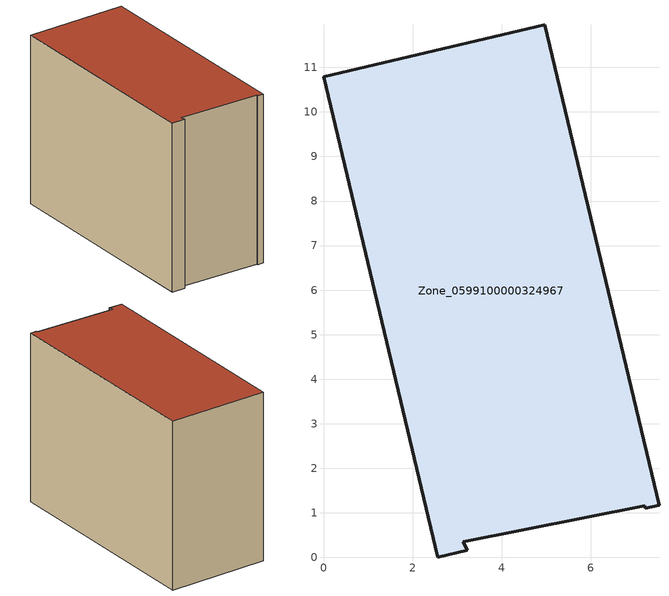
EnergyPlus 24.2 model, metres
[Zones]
Zone_0599100000324967
 floor ground (C_G): 7.22,1.1 7.21,1.17 3.14,0.35 3.22,0.16 2.56,0 0,10.79 4.97,11.96 7.53,1.18 z0
 wall outside (C_F): 7.22,1.1 7.53,1.18 4.97,11.96 0,10.79 2.56,0 3.22,0.16 3.14,0.35 7.21,1.17 7.22,1.1 z0:8.6
 roof outside (C_R): 7.21,1.17 7.22,1.1 7.53,1.18 4.97,11.96 0,10.79 2.56,0 3.22,0.16 3.14,0.35 z8.6
[BUILDING]
Pand.0599100000324967: North Axis=0; Terrain=City; Loads Convergence Tolerance Value=0.04; Temperature Convergence Tolerance Value=0.4; Solar Distribution=FullExterior; Maximum Number of Warmup Days=25; Minimum Number of Warmup Days=1
[Site:Location]
Rotterdam.The.Hague.AP_ZH_NLD Design_Conditions: Latitude=51.96; Longitude=4.45; Time Zone=1; Elevation=-4.5
[SITE:GROUNDTEMPERATURE:BUILDINGSURFACE]
18, 18, 18, 18, 18, 18, 18, 18, 18, 18, 18, 18
[MATERIAL] Thermal Absorptance=0.9; Solar Absorptance=0.7; Visible Absorptance=0.7
Name | Roughness | Thickness | Conductivity | Density | Specific Heat
G.TI.1975-1991 | MediumSmooth | 0.15 | 0.288461 | 540 | 1210
F.TI.1975-1991 | Rough | 0.3 | 0.230769 | 1920 | 840
R.TI.1975-1991 | MediumRough | 0.2 | 0.153846 | 1500 | 1000
[CONSTRUCTION]
C_G: G.TI.1975-1991
C_F: F.TI.1975-1991
C_R: R.TI.1975-1991
[ZONE]
Zone_0599100000324967: Type=1; Multiplier=1; Ceiling Height=Autocalculate; Volume=Autocalculate; Floor Area=autocalculate; Part of Total Floor Area=Yes
[ZONEINFILTRATION:DESIGNFLOWRATE]
Infil_Zone_0599100000324967: Zone or ZoneList or Space or SpaceList=Zone_0599100000324967; Schedule=AlwaysOn; Design Flow Rate Calculation Method=Flow/Area; Flow Rate per Floor Area=0.003; Constant Term Coefficient=1; Temperature Term Coefficient=0; Velocity Term Coefficient=0; Velocity Squared Term Coefficient=0
[HVACTEMPLATE:ZONE:IDEALLOADSAIRSYSTEM]
Zone_0599100000324967: Maximum Heating Supply Air Temperature=50; Minimum Cooling Supply Air Temperature=13; Maximum Heating Supply Air Humidity Ratio=0.0156; Minimum Cooling Supply Air Humidity Ratio=0.0077; Heating Limit=NoLimit; Cooling Limit=NoLimit; Dehumidification Control Type=ConstantSensibleHeatRatio; Cooling Sensible Heat Ratio=0.7; Dehumidification Setpoint=60; Humidification Control Type=None; Humidification Setpoint=30; Outdoor Air Method=None; Outdoor Air Flow Rate per Person=0.00944; Outdoor Air Flow Rate per Zone Floor Area=0; Outdoor Air Flow Rate per Zone=0; Demand Controlled Ventilation Type=None; Outdoor Air Economizer Type=NoEconomizer; Heat Recovery Type=None; Sensible Heat Recovery Effectiveness=0.7; Latent Heat Recovery Effectiveness=0.65
[ZONECONTROL:THERMOSTAT]
ThermostatControl_Zone_0599100000324967: Zone or ZoneList=Zone_0599100000324967; Control Type Schedule=DualSetpointControlType; Control 1=Thermostat_Zone_0599100000324967; Temperature Difference Between Cutout And Setpoint=0
[THERMOSTATSETPOINT:DUALSETPOINT]
Thermostat_Zone_0599100000324967: Heating Setpoint Temperature Schedule=HeatingSetpoint_Zone_0599100000324967; Cooling Setpoint Temperature Schedule=CoolingSetpoint_Zone_0599100000324967
[SCHEDULE:COMPACT]
HeatingSetpoint_Zone_0599100000324967: Through: 12/31, For: AllDays, Until: 24:00, 21
CoolingSetpoint_Zone_0599100000324967: Through: 12/31, For: AllDays, Until: 24:00, 24
DualSetpointControlType: Through: 12/31, For: AllDays, Until: 24:00, 4
AlwaysOn: Through: 12/31, For: AllDays, Until: 24:00, 1
